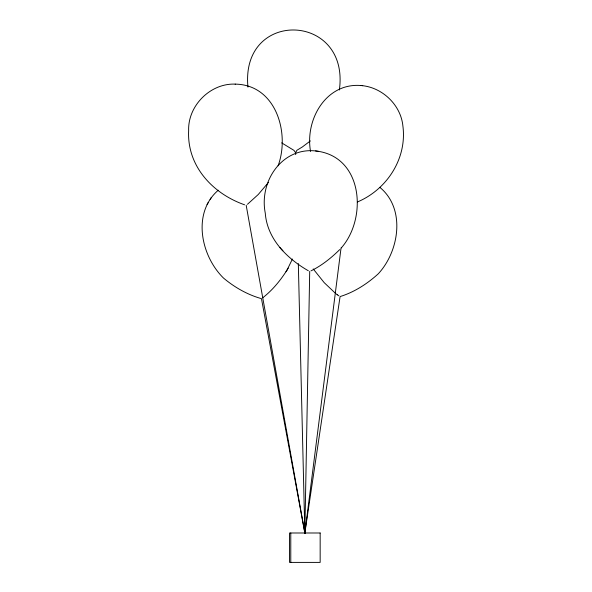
<?xml version="1.0" encoding="UTF-8"?>
<svg xmlns="http://www.w3.org/2000/svg" width="592" height="592" viewBox="0 0 592 592"><rect width="100%" height="100%" fill="white"/><g stroke="black" fill="none" stroke-linecap="round" stroke-linejoin="round"><path stroke-width="0.89" d="M304.843 533.459L309.712 271.388M339.357 89.984C350.131 12.41 240.337 8.599 247.944 87.098M304.873 532.822L341.059 247.893M278.107 165.767C290.139 133.119 276.027 84.626 235.165 84.123M292.418 259.022L287.179 269.819M218.27 190.21C191.838 212.994 200.903 255.877 223.502 278.062C234.536 287.349 247.537 294.749 261.457 298.649L304.843 532.933L340.082 296.57C354.349 292.167 367.306 283.79 378.303 273.778C399.274 251.141 405.875 208.658 379.812 187.331M295.682 154.623L295.637 152.773L296.851 150.316L302.371 146.949L310.363 140.911M207.052 204.492L208.236 202.545M210.116 199.423L211.174 197.684M262.722 297.806C272.431 290.221 280.416 280.527 286.972 270.144M285.988 271.765L288.215 268.109M268.516 182.366L258.275 194.479L247.463 204.292M341.295 247.922C367.225 218.5 363.222 157.539 317.327 151.175M339.704 249.609C331.217 257.964 321.752 265.593 311.015 270.855M357.398 201.99C386.976 189.544 407.163 158.449 402.893 125.992C400.88 105.317 382.972 87.927 362.496 85.677M235.35 84.138C210.515 82.969 187.731 105.709 188.648 130.669C186.872 166.204 212.92 193.762 244.607 204.802M362.718 85.699C326.643 81.407 304.725 119.258 310.548 151.448M360.587 85.529L361.031 85.566M318.637 151.374C283.583 145.24 258.734 180.257 265.275 213.164C267.192 239.027 287.076 258.549 308.336 270.766M315.625 150.923L316.52 151.064M337.203 294.661L338.876 295.837M281.688 142.872L293.965 150.383L295.637 152.773M336.219 293.906L337.462 294.853M335.523 293.373L324.224 282.673L313.205 268.923M279.89 247.545L281.244 249.01M281.614 249.41L282.887 250.786M246.176 205.224L304.939 533.503M298.324 263.61L304.858 533.303M290.783 532.992L290.783 562.4M320.161 532.992L289.54 532.992L289.54 562.4L320.161 562.4L320.161 532.992"/></g></svg>
